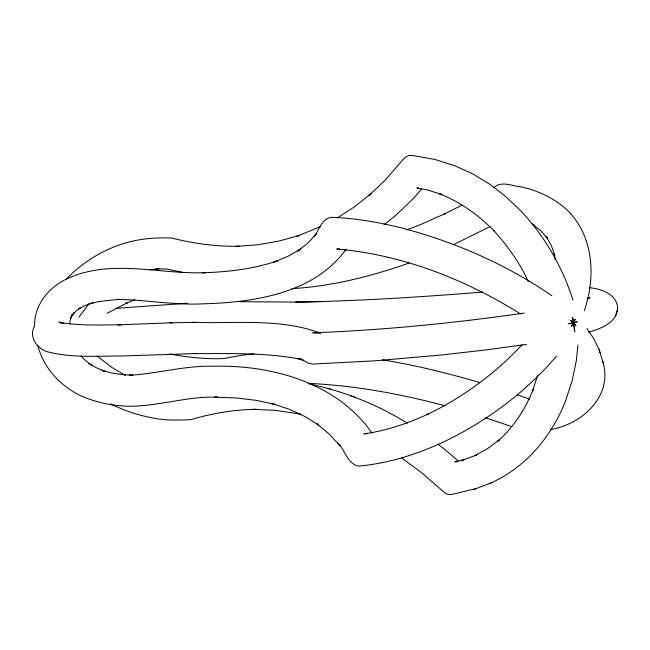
<?xml version="1.0" encoding="UTF-8"?>
<svg xmlns="http://www.w3.org/2000/svg" width="650" height="650" viewBox="0 0 650 650"><rect width="100%" height="100%" fill="white"/><g stroke="black" fill="none" stroke-linecap="round" stroke-linejoin="round"><path stroke-width="0.97" d="M577.322 321.701L568.214 323.911M588.413 332.353C600.941 328.624 618.662 322.221 617.5 306.077C615.046 293.272 600.714 288.901 589.396 287.649M34.588 326.373C33.792 304.704 49.571 286.236 68.721 278.062C112.271 258.676 160.006 274.601 205.4 272.659L202.207 272.764C227.703 272.041 253.354 269.084 277.599 260.837L273.999 262.088L288.389 256.076L300.861 248.901L297.676 251.16L308.092 242.913L316.444 233.618L314.064 236.657C319.134 229.994 321.563 218.798 331.216 217.336C353.576 217.945 375.733 221.886 397.499 226.907C452.376 240.801 505.245 263.648 551.939 295.766M577.964 345.126L576.274 361.002L572.171 380.591L565.524 400.952C551.736 436.646 525.046 468.317 489.474 483.576M69.656 323.976L70.062 320.539L72.069 314.624L70.744 318.142L73.978 312.78L71.597 315.819L76.058 311.009L80.088 308.011M584.261 310.733C596.082 276.998 593.775 234.902 566.272 209.276C553.914 198.014 538.501 191.1 522.413 187.086C512.826 186.509 501.776 180.139 493.488 187.793M537.469 375.798L532.488 391.243L533.13 389.48C525.338 409.256 513.451 427.464 497.437 441.545L499.525 439.676L487.581 448.614L474.679 455.715L476.872 454.878M616.671 312.447L617.411 310.172M615.412 316.363L616.143 314.104M34.686 325.845C27.779 337.188 38.179 350.374 49.798 352.341C73.369 357.947 97.922 356.005 121.932 355.981L196.877 353.511L193.692 353.592C229.645 353.73 266.118 352.332 301.559 359.442L297.302 358.394L303.696 360.466L299.837 358.402L308.238 363.139L312.341 364.081L375.846 360.766L442.081 354.924L486.379 349.871L526.565 344.419M345.881 249.519C314.527 292.923 255.921 302.023 206.058 303.745L202.865 303.851C173.997 305.273 145.454 299.739 116.724 299.366M78.894 317.151L89.188 303.517M556.562 356.086C525.907 391.974 487.281 420.834 444.836 441.35L443.398 442.049C416.601 454.423 388.001 463.564 358.491 466.074C347.523 464.035 345.183 450.206 338.138 443.284L340.259 446.038L329.249 434.054L316.509 423.54L318.744 425.059M421.549 189.085L413.026 198.859L395.59 215.491L384.126 224.738M522.129 344.711C495.17 373.734 462.646 397.491 426.952 414.659L428.399 413.952C407.883 423.337 386.319 430.877 363.878 433.851L367.697 433.664M65.951 279.467C82.883 261.812 104.374 248.722 127.993 242.247C142.236 238.485 157.016 237.412 171.697 238.054C193.781 243.588 216.442 246.634 239.224 246.285L236.023 246.374L257.611 244.798L278.785 241.126L299.414 235.381L296.449 236.511L320.799 226.493M587.787 298.423L589.095 297.302L587.559 298.415M80.112 307.938L78.528 309.059L85.369 305.476L93.316 302.567L89.757 303.794L98.873 301.551L118.966 299.325M337.285 217.864L353.884 207.22L371.118 193.651L369.029 195.512L385.19 180.107L403.723 158.852L406.079 156.658L409.029 155.488L412.352 155.423L435.004 159.502L455.398 165.986L472.591 173.826L489.206 183.869L505.026 195.967L521.154 211.242C544.846 236.429 562.453 267.061 572.934 299.975M107.096 313.3L127.27 302.803L125.808 303.509L134.729 299.65M489.986 226.614L453.026 244.887M344.427 250.201L346.166 249.316M462.142 205.059L443.714 214.346L445.144 213.647L419.835 224.9L406.738 229.938M587.592 298.773L589.948 297.635L587.161 298.87M409.191 262.933L406.412 264.006C369.436 276.738 331.053 286.447 291.891 288.632M401.879 458.063L421.817 472.916L445.583 493.512L448.354 494.577L451.441 494.512L476.174 488.581M476.702 454.943L460.98 460.874L463.962 459.745L454.448 461.849M473.2 489.71L492.407 482.462M550.119 429.609C582.205 424.588 613.876 395.484 602.542 360.742M576.493 322.091L570.245 323.497M223.909 358.564L242.531 355.127L254.142 353.884M572.934 318.752C576.607 348.757 573.747 317.882 572.317 317.249M524.249 313.048C454.131 323.156 383.508 330.168 312.699 332.808L318.598 333.06M149.606 269.766L158.933 268.808L155.724 268.905L166.603 268.962L183.178 272.512M115.31 308.409L187.623 303.241M482.763 292.053C420.526 297.107 358.166 300.983 295.726 302.161L322.343 301.535L319.475 301.608M172.445 322.79L118.04 324.838L120.851 324.764C100.238 324.911 79.349 325.951 58.971 322.213L63.212 323.261L59.686 322.173L61.994 323.408M224.486 358.532C206.131 359.32 187.736 357.378 169.715 353.982M192.985 322.368C235.227 323.773 280.183 318.012 320.523 333.141M318.5 332.873L320.507 332.824M169.528 322.863L196.162 322.294M418.519 187.972L416.853 188.004L427.074 189.841L442.008 194.561L439.319 193.676C460.298 202.012 478.961 215.312 494.658 231.449L493.35 230.189C507.406 245.44 519.586 262.567 528.239 281.466M455.219 461.833L457.527 461.784M298.87 302.079L239.688 301.722M339.747 248.999L336.733 249.007C402.236 254.605 465.197 279.329 520.65 314.015M308.165 383.402L310.172 383.435C355.899 385.767 401.172 394.014 445.356 405.86M382.387 359.84C415.188 365.064 447.46 373.189 479.334 382.444M309.554 384.044C344.094 391.267 377.406 404.584 407.379 423.223M301.015 414.196L275.145 410.296L253.207 409.394L256.409 409.297C234.301 409.63 212.396 413.205 191.246 419.575C180.944 420.184 170.641 420.436 160.371 419.226C143.236 416.78 126.384 411.799 110.923 403.967M485.387 417.69L511.761 426.611M351.561 396.037L354.266 396.931M327.771 388.261L330.574 389.179M517.303 394.802L529.62 399.157M125.426 375.432L111.938 367.494L97.142 356.046M533.097 224.981L534.861 225.883L532.626 224.364M318.646 425.043L305.061 416.569L289.063 409.167L271.586 403.398L274.974 404.43L256.051 400.319L235.869 397.914L214.573 397.231L217.774 397.174C187.988 396.053 159.356 406.096 129.789 406.25C112.678 406.006 95.591 402.496 80.015 395.363C59.8 385.474 43.201 367.38 37.749 345.272M437.946 444.251L444.316 448.996L458.014 460.866M531.887 223.86L540.865 230.758L547.487 238.331M81.063 355.981L84.947 360.1L91.756 365.438L88.782 363.407L96.558 367.868L105.227 371.394L101.79 370.354L111.369 372.954L121.704 374.579L132.714 375.204L129.48 375.269C157.69 373.661 185.331 365.365 213.874 366.251L217.076 366.186C274.438 365.495 337.984 383.874 372.044 433.16M547.617 238.396L546.033 236.332L551.549 246.017L554.905 255.994M586.869 328.429L593.174 337.781L599.072 349.554L603.582 364.122M554.726 255.377L554.247 253.857L555.059 259.423M599.072 349.554L600.064 352.787M570.789 320.385L575.9 325.276L570.789 320.385M575.177 319.459L571.569 326.129L575.177 319.459"/></g></svg>
